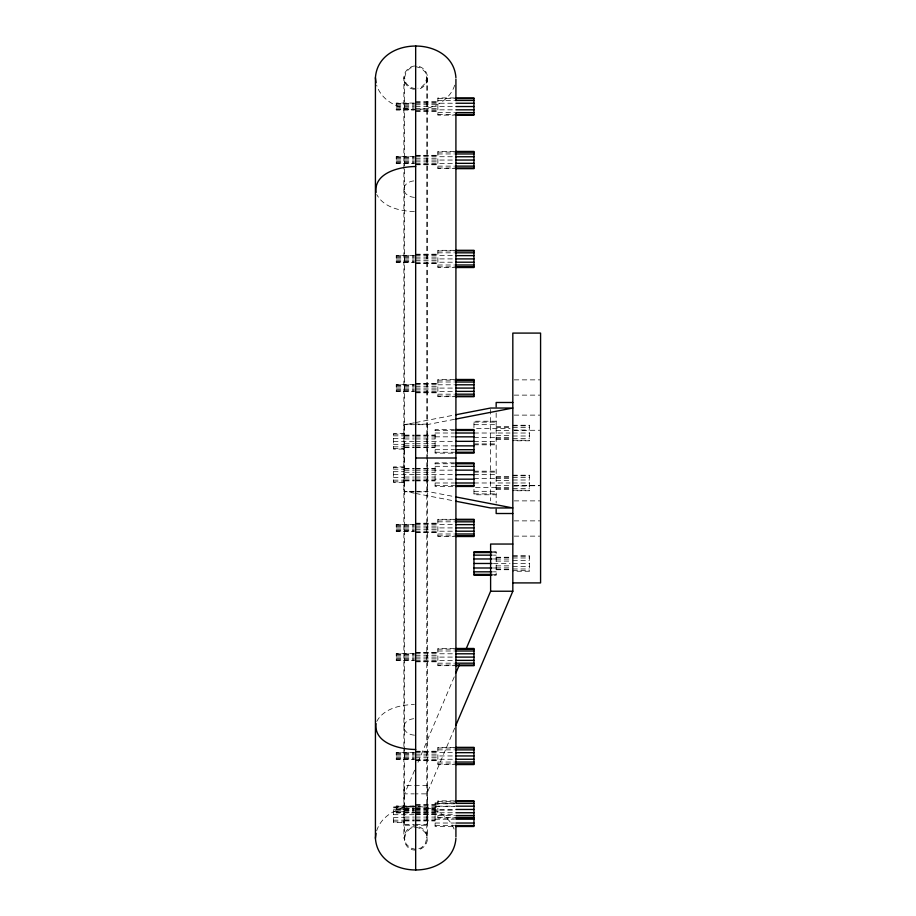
<?xml version="1.0" encoding="UTF-8"?>
<svg xmlns="http://www.w3.org/2000/svg" width="916" height="916" viewBox="0 0 916 916"><rect width="100%" height="100%" fill="white"/><g stroke="black" fill="none" stroke-linecap="round" stroke-linejoin="round"><path stroke-width="0.69" stroke-dasharray="4.58 3.44" d="M403.876 746.506L403.876 77.723C403.887 71.402 409.349 65.941 415.669 65.929M415.669 850.071C401.311 850.689 400.097 827.354 414.456 826.679M415.669 849.384L410.116 847.895L406.051 843.831L404.563 838.277L404.563 77.723L406.051 72.169L410.116 68.105L414.559 66.914M415.669 66.616L421.223 68.105L425.287 72.169L426.776 77.723L425.287 83.276L421.223 87.341L417.891 88.234M404.563 838.277L406.051 832.724L410.116 828.659L414.559 827.469M426.776 77.723L426.776 838.277L425.287 843.831L421.223 847.895L417.891 848.788M454.691 85.142C449.928 100.382 433.486 108.924 418.291 109.439M376.648 830.858C381.72 814.633 399.651 806.378 415.669 806.355M414.627 770.184L404.563 793.863L414.284 793.863M417.982 762.284L454.302 676.764M454.714 728.083L426.776 793.863L415.669 793.863M376.762 721.43C383.838 708.308 400.647 704.954 414.364 704.404M414.284 422.814L404.563 424.692L414.284 424.692M415.669 422.539L454.531 415.017M454.531 419.322L426.776 424.692L415.669 424.692M454.531 97.932L437.871 97.932L437.871 115.141L454.531 115.141M437.871 98.584L454.531 98.584M437.871 100.451L454.531 100.451M415.669 101.813L437.871 101.813M415.669 102.18L437.871 102.18M414.284 103.061L396.239 103.061L396.239 110L414.284 110M415.669 103.199L454.531 103.245M396.239 103.325L414.284 103.325M396.239 104.081L414.284 104.081M415.669 104.733L437.871 104.733M396.239 105.203L414.284 105.203M396.239 106.531L414.284 106.531M415.669 106.531L454.531 106.531M396.239 107.859L414.284 107.859M415.669 108.34L437.871 108.34M396.239 108.993L414.284 108.993M396.239 109.737L414.284 109.737M415.669 109.874L454.531 109.828M415.669 110.893L437.871 110.893M415.669 111.26L437.871 111.26M437.871 112.622L454.531 112.622M437.871 114.489L454.531 114.489M454.531 151.438L437.871 151.438L437.871 168.647L454.531 168.647M437.871 152.09L454.531 152.09M437.871 153.957L454.531 153.957M415.669 155.319L437.871 155.319M415.669 155.686L437.871 155.686M414.284 156.567L396.239 156.567L396.239 163.517L414.284 163.517M415.669 156.705L454.531 156.751M396.239 156.842L414.284 156.842M396.239 157.586L414.284 157.586M415.669 158.239L437.871 158.239M396.239 158.72L414.284 158.72M396.239 160.048L414.284 160.048M415.669 160.048L454.531 160.048M396.239 161.365L414.284 161.365M415.669 161.846L437.871 161.846M396.239 162.498L414.284 162.498M396.239 163.243L414.284 163.243M415.669 163.38L454.531 163.334M415.669 164.399L437.871 164.399M415.669 164.766L437.871 164.766M437.871 166.128L454.531 166.128M437.871 167.994L454.531 167.994M454.531 250.308L437.871 250.308L437.871 267.518L454.531 267.518M437.871 250.961L454.531 250.961M437.871 252.827L454.531 252.827M415.669 254.19L437.871 254.19M415.669 254.556L437.871 254.556M414.284 255.438L396.239 255.438L396.239 262.377L414.284 262.377M415.669 255.575L454.531 255.621M396.239 255.701L414.284 255.701M396.239 256.457L414.284 256.457M415.669 257.11L437.871 257.11M396.239 257.579L414.284 257.579M396.239 258.907L414.284 258.907M415.669 258.907L454.531 258.907M396.239 260.236L414.284 260.236M415.669 260.716L437.871 260.716M396.239 261.369L414.284 261.369M396.239 262.113L414.284 262.113M415.669 262.251L454.531 262.205M415.669 263.27L437.871 263.27M415.669 263.625L437.871 263.625M437.871 264.999L454.531 264.999M437.871 266.865L454.531 266.865M454.531 379.487L437.871 379.487L437.871 396.697L454.531 396.697M514.208 379.865L540.577 379.865M437.871 380.14L454.531 380.14M437.871 382.006L454.531 382.006M415.669 383.369L437.871 383.369M415.669 383.735L437.871 383.735M414.284 384.617L396.239 384.617L396.239 391.556L414.284 391.556M415.669 384.754L437.871 384.754M396.239 384.88L414.284 384.88M437.871 384.8L454.531 384.8M396.239 385.636L414.284 385.636M415.669 386.289L437.871 386.289M396.239 386.758L414.284 386.758M396.239 388.086L414.284 388.086M415.669 388.086L454.531 388.086M396.239 389.415L414.284 389.415M415.669 389.895L437.871 389.895M396.239 390.548L414.284 390.548M396.239 391.292L414.284 391.292M415.669 391.43L454.531 391.384M415.669 392.449L437.871 392.449M415.669 392.804L437.871 392.804M437.871 394.178L454.531 394.178M514.208 395.128L540.577 395.128M437.871 396.044L454.531 396.044M514.208 415.12L540.577 415.12M496.163 421.223L473.961 421.223L473.961 428.505L510.04 428.596M473.961 422.116L496.163 422.116M473.961 424.68L496.163 424.68M512.823 425.242L529.471 425.242L529.471 440.791L512.823 440.791M512.823 425.837L529.471 425.837M496.163 426.776L510.04 426.776M496.163 427.245L510.04 427.245M512.823 427.52L529.471 427.52M454.531 429.547L435.1 429.547L435.1 453.145L454.531 453.145M512.823 430.039L529.471 430.039M514.208 430.383L540.577 430.245M435.1 430.451L454.531 430.451M496.163 430.623L510.04 430.623M435.1 433.005L454.531 433.005M473.961 433.016L510.04 433.016M512.823 433.016L529.471 433.016M404.563 433.577L393.468 433.577L393.468 449.115L404.563 449.115M393.468 434.161L404.563 434.161M404.563 435.1L414.284 435.1M415.669 435.1L435.1 435.1M496.163 435.409L510.04 435.409M404.563 435.581L414.284 435.581M415.669 435.581L435.1 435.581M393.468 435.844L404.563 435.844M512.823 435.993L529.471 435.993M435.1 436.829L454.531 436.829M404.563 436.932L414.284 436.932M415.669 436.932L435.1 436.932M496.163 437.436L510.04 437.436M473.961 437.527L496.163 437.527M393.468 438.375L404.563 438.375M512.823 438.512L529.471 438.512M496.163 438.787L510.04 438.787M404.563 438.959L414.284 438.959M415.669 438.959L435.1 438.959M496.163 439.268L510.04 439.268M512.823 440.195L529.471 440.195M393.468 441.34L414.284 441.34M415.669 441.34L454.531 441.34M473.961 441.363L496.163 441.363M404.563 443.733L414.284 443.733M415.669 443.733L435.1 443.733M473.961 443.916L496.163 443.916M393.468 444.317L404.563 444.317M473.961 444.81L496.163 444.81M404.563 445.76L414.284 445.76M415.669 445.76L435.1 445.76M435.1 445.863L454.531 445.863M393.468 446.836L404.563 446.836M404.563 447.111L414.284 447.111M415.669 447.111L435.1 447.111M404.563 447.592L414.284 447.592M415.669 447.592L435.1 447.592M393.468 448.531L404.563 448.531M435.1 449.687L454.531 449.687M435.1 452.241L454.531 452.241M454.531 462.855L435.1 462.855L435.1 486.453L454.531 486.453M435.1 463.759L454.531 463.759M435.1 466.313L454.531 466.313M404.563 466.885L393.468 466.885L393.468 482.423L404.563 482.423M393.468 467.469L404.563 467.469M404.563 468.408L414.284 468.408M415.669 468.408L435.1 468.408M404.563 468.889L414.284 468.889M415.669 468.889L435.1 468.889M393.468 469.164L404.563 469.164M404.563 470.24L414.284 470.24M415.669 470.24L454.531 470.137M473.961 471.19L496.163 471.19M393.468 471.683L404.563 471.683M473.961 472.084L496.163 472.084M404.563 472.267L414.284 472.267M415.669 472.267L435.1 472.267M393.468 474.66L414.284 474.66M415.669 474.66L454.531 474.66M473.961 474.637L496.163 474.637M512.823 475.209L529.471 475.209L529.471 490.758L512.823 490.758M512.823 475.805L529.471 475.805M496.163 476.732L510.04 476.732M404.563 477.041L414.284 477.041M415.669 477.041L435.1 477.041M496.163 477.213L510.04 477.213M512.823 477.488L529.471 477.488M393.468 477.625L404.563 477.625M473.961 478.473L496.163 478.473M496.163 478.564L510.04 478.564M404.563 479.068L414.284 479.068M415.669 479.068L454.531 479.171M512.823 480.007L529.471 480.007M393.468 480.156L404.563 480.156M404.563 480.419L414.284 480.419M415.669 480.419L435.1 480.419M496.163 480.591L510.04 480.591M404.563 480.9L414.284 480.9M415.669 480.9L435.1 480.9M393.468 481.839L404.563 481.839M435.1 482.995L454.531 482.995M473.961 482.984L510.04 482.984M512.823 482.984L529.471 482.984M496.163 485.377L510.04 485.377M435.1 485.549L454.531 485.549M514.208 485.617L540.577 485.617M514.208 485.755L539.192 485.755M512.823 485.961L529.471 485.961M496.163 487.404L510.04 487.404M496.163 487.495L473.961 487.495L473.961 494.777L496.163 494.777M512.823 488.48L529.471 488.48M496.163 488.755L510.04 488.755M496.163 489.224L510.04 489.224M512.823 490.163L529.471 490.163M414.284 491.308L404.563 491.308L414.284 493.186M415.669 491.308L426.776 491.308L454.531 496.678M473.961 491.32L496.163 491.32M473.961 493.884L496.163 493.884M514.208 500.88L540.577 500.88M454.531 519.303L437.871 519.303L437.871 536.513L454.531 536.513M437.871 519.956L454.531 519.956M514.208 520.872L540.577 520.872M437.871 521.822L454.531 521.822M415.669 523.196L437.871 523.196M415.669 523.551L437.871 523.551M414.284 524.444L396.239 524.444L396.239 531.383L414.284 531.383M415.669 524.57L454.531 524.616M396.239 524.708L414.284 524.708M396.239 525.452L414.284 525.452M415.669 526.105L437.871 526.105M396.239 526.586L414.284 526.586M396.239 527.914L414.284 527.914M415.669 527.914L454.531 527.914M396.239 529.242L414.284 529.242M415.669 529.711L437.871 529.711M396.239 530.364L414.284 530.364M396.239 531.12L414.284 531.12M415.669 531.246L454.531 531.2M415.669 532.265L437.871 532.265M415.669 532.631L437.871 532.631M437.871 533.994L454.531 533.994M437.871 535.86L454.531 535.86M514.208 536.135L540.577 536.135M493.392 551.684L496.163 551.684L496.163 575.271L493.392 575.271M493.392 552.577L496.163 552.577M493.392 555.142L496.163 555.142M512.823 555.703L529.471 555.703L529.471 571.252L512.823 571.252M512.823 556.298L529.471 556.298M496.163 557.237L510.04 557.237M496.163 557.707L510.04 557.707M512.823 557.981L529.471 557.981M493.392 558.966L496.163 558.966M496.163 559.058L510.04 559.058M512.823 560.5L529.471 560.5M496.163 561.084L510.04 561.084M493.392 563.477L510.04 563.477M512.823 563.477L529.471 563.477M496.163 565.87L510.04 565.87M512.823 566.454L529.471 566.454M496.163 567.897L510.04 567.897M493.392 567.989L496.163 567.989M512.823 568.973L529.471 568.973M496.163 569.248L510.04 569.248M496.163 569.729L510.04 569.729M512.823 570.657L529.471 570.657M493.392 571.824L496.163 571.824M493.392 574.378L496.163 574.378M454.531 648.482L437.871 648.482L437.871 665.692L454.531 665.692M437.871 649.135L454.531 649.135M437.871 651.001L454.531 651.001M415.669 652.375L437.871 652.375M415.669 652.73L437.871 652.73M414.284 653.623L396.239 653.623L396.239 660.562L414.284 660.562M415.669 653.749L454.531 653.795M396.239 653.887L414.284 653.887M396.239 654.631L414.284 654.631M415.669 655.284L437.871 655.284M396.239 655.764L414.284 655.764M396.239 657.093L414.284 657.093M415.669 657.093L454.531 657.093M396.239 658.421L414.284 658.421M415.669 658.89L437.871 658.89M396.239 659.543L414.284 659.543M396.239 660.299L414.284 660.299M415.669 660.425L454.531 660.379M415.669 661.444L437.871 661.444M415.669 661.81L437.871 661.81M437.871 663.173L454.531 663.173M437.871 665.039L454.531 665.039M454.531 747.353L437.871 747.353L437.871 764.562L454.531 764.562M437.871 748.006L454.531 748.006M437.871 749.872L454.531 749.872M415.669 751.235L437.871 751.235M415.669 751.601L437.871 751.601M414.284 752.483L396.239 752.483L396.239 759.433L414.284 759.433M415.669 752.62L454.531 752.666M396.239 752.757L414.284 752.757M396.239 753.502L414.284 753.502M415.669 754.154L437.871 754.154M396.239 754.635L414.284 754.635M396.239 755.952L414.284 755.952M415.669 755.952L454.531 755.952M396.239 757.28L414.284 757.28M415.669 757.761L437.871 757.761M396.239 758.414L414.284 758.414M396.239 759.158L414.284 759.158M415.669 759.295L454.531 759.25M415.669 760.314L437.871 760.314M415.669 760.681L437.871 760.681M437.871 762.043L454.531 762.043M437.871 763.91L454.531 763.91M454.531 800.859L437.871 800.859L437.871 818.068L454.531 818.068M437.871 801.511L454.531 801.511M454.531 802.885L435.1 802.885L435.1 826.484L454.531 826.484M437.871 803.378L454.531 803.378M435.1 803.79L454.531 803.79M415.669 804.74L437.871 804.74M415.669 805.107L437.871 805.107M414.284 806L396.239 806L396.239 812.939L414.284 812.939M415.669 806.126L437.871 806.126M396.239 806.263L414.284 806.263M437.871 806.172L454.531 806.172M435.1 806.343L454.531 806.343M414.284 807.007L393.468 806.916L393.468 822.453L404.563 822.453M393.468 807.5L404.563 807.5M415.669 807.66L437.871 807.66M396.239 808.141L414.284 808.141M404.563 808.439L414.284 808.439M415.669 808.439L435.1 808.439M404.563 808.92L414.284 808.92M415.669 808.92L435.1 808.92M393.468 809.194L404.563 809.194M396.239 809.469L414.284 809.469M415.669 809.469L454.531 809.469M404.563 810.271L414.284 810.271M415.669 810.271L454.531 810.168M396.239 810.797L414.284 810.797M415.669 811.267L437.871 811.267M393.468 811.713L404.563 811.713M396.239 811.92L414.284 811.92M404.563 812.297L414.284 812.297M415.669 812.297L435.1 812.297M396.239 812.675L414.284 812.675M415.669 812.801L454.531 812.755M415.669 813.82L437.871 813.82M415.669 814.187L437.871 814.187M393.468 814.69L414.284 814.69M415.669 814.69L454.531 814.69M437.871 815.549L454.531 815.549M404.563 817.072L414.284 817.072M415.669 817.072L435.1 817.072M437.871 817.415L454.531 817.415M393.468 817.656L404.563 817.656M404.563 819.099L414.284 819.099M415.669 819.099L435.1 819.099M435.1 819.202L454.531 819.202M393.468 820.175L404.563 820.175M404.563 820.45L414.284 820.45M415.669 820.45L435.1 820.45M404.563 820.931L414.284 820.931M415.669 820.931L435.1 820.931M393.468 821.87L404.563 821.87M435.1 823.026L454.531 823.026M404.563 824.4L414.284 824.4M415.669 824.4L426.776 824.4M435.1 825.579L454.531 825.579M414.364 211.596C400.647 211.046 383.838 207.692 376.762 194.57M415.669 109.645C399.651 109.622 381.72 101.367 376.648 85.142M418.291 806.561C433.486 807.076 449.928 815.618 454.691 830.858M414.456 89.321C408.582 88.967 403.933 83.505 403.876 77.723M415.669 493.461L454.531 500.983M415.669 88.829L410.116 87.341L406.051 83.276L404.563 77.723M415.669 827.171L421.223 828.659L425.287 832.724L426.776 838.277M496.163 412.921L496.163 503.079M490.61 409.463L490.61 500.823M427.463 77.723L427.463 456.615M427.463 460.759L427.463 838.277M403.876 749.311L403.876 838.277M414.444 197.398A11.794 8.347 0 0 1 403.876 189.097A11.794 8.347 0 0 1 414.444 180.807M419.31 66.502A11.794 11.794 0 0 1 419.31 88.944M419.31 827.056A11.794 11.794 0 0 1 419.31 849.498M414.444 735.193A11.794 8.347 0 0 1 403.876 726.903A11.794 8.347 0 0 1 414.444 718.602M427.325 424.131L404.013 424.131L404.013 491.869L427.325 491.869L427.325 424.131M427.325 785.539L404.013 785.539L404.013 825.236L427.325 825.236L427.325 785.539"/><path stroke-width="1.37" d="M455.916 838.277C453.031 880.528 378.308 880.528 375.423 838.277L375.423 77.723C378.308 35.472 453.031 35.472 455.916 77.723M375.423 838.277L376.041 833.297M376.007 723.594C373.843 743.483 400.269 749.448 415.669 749.471M455.973 672.813L459.328 664.924M466.026 649.135L490.61 591.232L490.61 544.047L512.823 544.047M455.825 725.449L512.823 591.232L512.823 333.092L540.577 333.092L540.577 582.908L512.823 582.908M455.916 414.753L490.61 408.032L512.823 408.032L455.916 419.047M415.669 166.529C400.269 166.552 373.843 172.517 376.007 192.406M455.916 97.932L473.961 97.932L473.961 115.141L455.916 115.141M455.916 98.584L473.961 98.584M455.916 100.451L473.961 100.451M455.916 103.245L473.961 103.245M455.916 106.531L473.961 106.531M455.916 109.828L473.961 109.828M455.916 112.622L473.961 112.622M455.916 114.489L473.961 114.489M455.916 151.438L473.961 151.438L473.961 168.647L455.916 168.647M455.916 152.09L473.961 152.09M455.916 153.957L473.961 153.957M455.916 156.751L473.961 156.751M455.916 160.048L473.961 160.048M455.916 163.334L473.961 163.334M455.916 166.128L473.961 166.128M455.916 167.994L473.961 167.994M455.916 250.308L473.961 250.308L473.961 267.518L455.916 267.518M455.916 250.961L473.961 250.961M455.916 252.827L473.961 252.827M455.916 255.621L473.961 255.621M455.916 258.907L473.961 258.907M455.916 262.205L473.961 262.205M455.916 264.999L473.961 264.999M455.916 266.865L473.961 266.865M455.916 379.487L473.961 379.487L473.961 396.697L455.916 396.697M455.916 380.14L473.961 380.14M455.916 382.006L473.961 382.006M455.916 384.8L473.961 384.8M455.916 388.086L473.961 388.086M455.916 391.384L473.961 391.384M455.916 394.178L473.961 394.178M455.916 396.044L473.961 396.044M512.823 402.49L496.163 402.49L496.163 406.715M455.916 429.547L473.961 429.547L473.961 453.145L455.916 453.145M455.916 430.451L473.961 430.451M455.916 433.005L473.961 433.005M455.916 436.829L473.961 436.829M455.916 441.34L473.961 441.34M455.916 445.863L473.961 445.863M455.916 449.687L473.961 449.687M455.916 452.241L473.961 452.241M415.669 458L455.916 458M455.916 462.855L473.961 462.855L473.961 486.453L455.916 486.453M455.916 463.759L473.961 463.759M455.916 466.313L473.961 466.313M455.916 470.137L473.961 470.137M455.916 474.66L473.961 474.66M455.916 479.171L473.961 479.171M455.916 482.995L473.961 482.995M455.916 485.549L473.961 485.549M512.823 513.51L496.163 513.51L496.163 509.285M455.916 519.303L473.961 519.303L473.961 536.513L455.916 536.513M455.916 519.956L473.961 519.956M455.916 521.822L473.961 521.822M455.916 524.616L473.961 524.616M455.916 527.914L473.961 527.914M455.916 531.2L473.961 531.2M455.916 533.994L473.961 533.994M455.916 535.86L473.961 535.86M492.007 551.684L473.961 551.684L473.961 575.271L492.007 575.271M473.961 552.577L492.007 552.577M473.961 555.142L492.007 555.142M473.961 558.966L492.007 558.966M473.961 563.477L492.007 563.477M473.961 567.989L492.007 567.989M473.961 571.824L492.007 571.824M473.961 574.378L492.007 574.378M490.61 591.232L512.823 591.232M455.916 648.482L473.961 648.482L473.961 665.692L455.916 665.692M455.916 649.135L473.961 649.135M455.916 651.001L473.961 651.001M455.916 653.795L473.961 653.795M455.916 657.093L473.961 657.093M455.916 660.379L473.961 660.379M455.916 663.173L473.961 663.173M455.916 665.039L473.961 665.039M455.916 747.353L473.961 747.353L473.961 764.562L455.916 764.562M455.916 748.006L473.961 748.006M455.916 749.872L473.961 749.872M455.916 752.666L473.961 752.666M455.916 755.952L473.961 755.952M455.916 759.25L473.961 759.25M455.916 762.043L473.961 762.043M455.916 763.91L473.961 763.91M455.916 800.859L473.961 800.859L473.961 826.484L455.916 826.484M455.916 801.511L473.961 801.511M455.916 803.378L473.961 803.378M455.916 806.172L473.961 806.172M455.916 809.469L473.961 809.469M455.916 812.755L473.961 812.755M455.916 815.549L473.961 815.549M455.916 817.415L473.961 817.415M455.916 818.068L473.961 818.068M455.916 819.202L473.961 819.202M455.916 823.026L473.961 823.026M455.916 825.579L473.961 825.579M455.916 496.953L512.823 507.968L490.61 507.968L455.916 501.247M375.423 77.723L376.041 82.703M455.916 79.165L455.916 100.657M455.916 113.355L455.916 802.645M455.916 825.316L455.916 836.835M415.669 45.8L415.669 870.2"/></g></svg>
